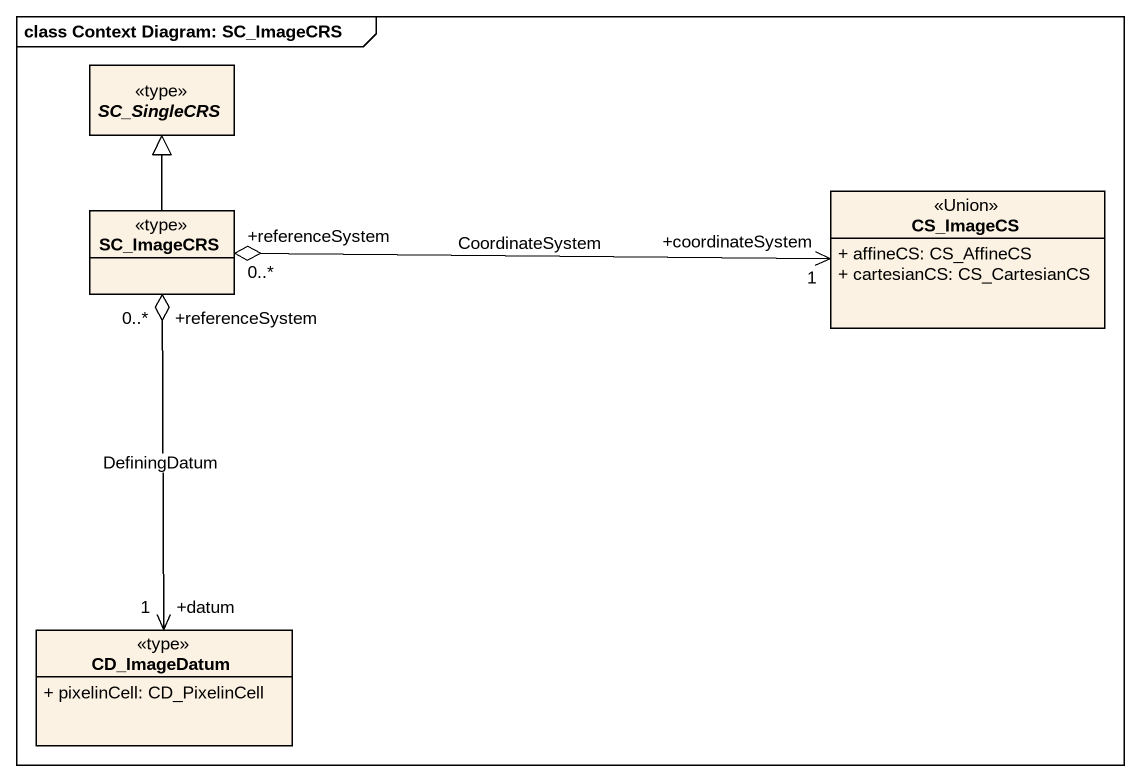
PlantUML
@startuml
mainframe class Context Diagram: SC_ImageCRS
hide circle
hide empty members
skinparam classAttributeIconSize 0
abstract class SC_SingleCRS <<type>>
class SC_ImageCRS <<type>>
class CS_ImageCS <<Union>> {
  + affineCS: CS_AffineCS
  + cartesianCS: CS_CartesianCS
}
class CD_ImageDatum <<type>> {
  + pixelinCell: CD_PixelinCell
}
SC_ImageCRS -up-|> SC_SingleCRS
SC_ImageCRS "+referenceSystem\n0..*" o-right-> "+coordinateSystem\n1" CS_ImageCS : CoordinateSystem
SC_ImageCRS "+referenceSystem\n0..*" o--> "+datum\n1" CD_ImageDatum : DefiningDatum
@enduml
